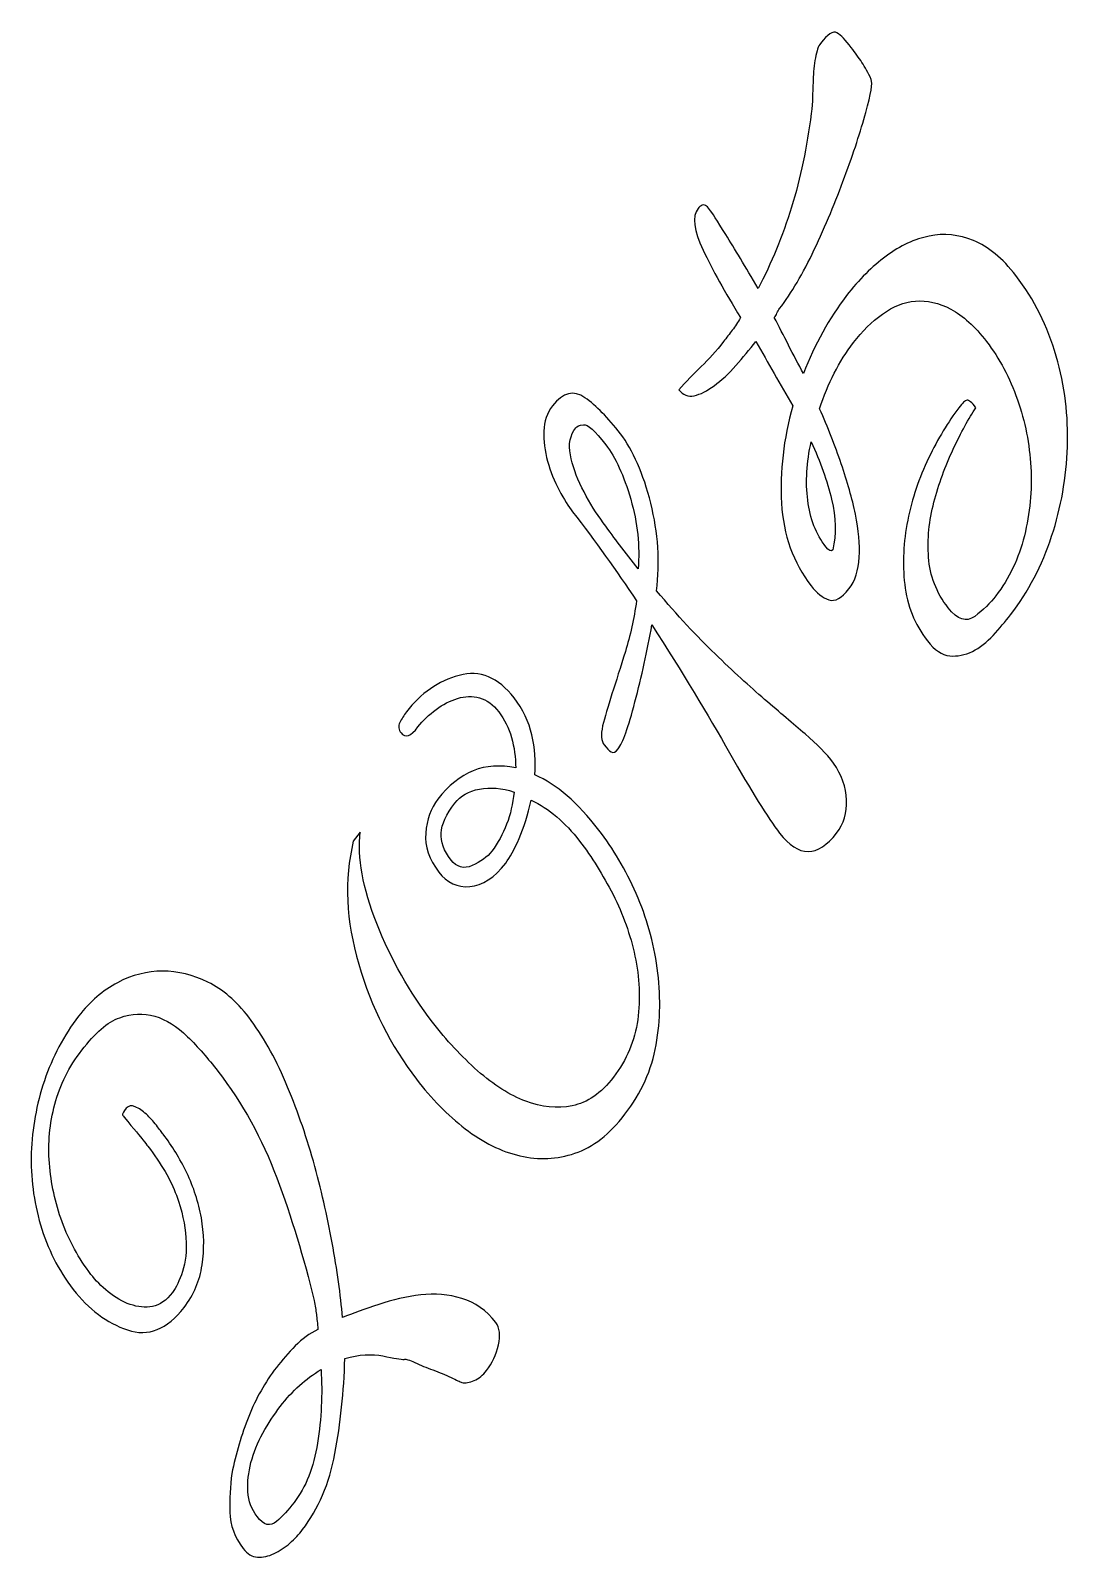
# Model space of a CAD drawing. Header units: centimetres. Extents: x -22.5 to 14, y -8.1 to 15.8.
# Drawn here: x 1.439 to 2.921, y 11.113 to 13.295 of the extents above; entities that cross this region are included whole.
import ezdxf

# ---------------------------------------------------------------- set-up
doc = ezdxf.new("R2010")
doc.units = ezdxf.units.CM
doc.header["$MEASUREMENT"] = 0
doc.layers.add('layer 1', color=7, linetype='Continuous')

msp = doc.modelspace()

# ---------------------------------------------------------------- linework, layer by layer
at = {"layer": 'layer 1', "color": 142}
for points, knots in [([(2.39233, 13.04043), (2.3938, 13.04234), (2.39582, 13.044), (2.3984, 13.04542), (2.3984, 13.04542), (2.40095, 13.04685), (2.40443, 13.04473), (2.40884, 13.03899), (2.40884, 13.03899), (2.41176, 13.0352), (2.41944, 13.02326), (2.43191, 13.00323), (2.43191, 13.00323), (2.44435, 12.98321), (2.45976, 12.95748), (2.47808, 12.92603), (2.47808, 12.92603), (2.49715, 12.96226), (2.51308, 13.00112), (2.5259, 13.04257), (2.5259, 13.04257), (2.53874, 13.08404), (2.54808, 13.1286), (2.55395, 13.17623), (2.55395, 13.17623), (2.55469, 13.17911), (2.55524, 13.18504), (2.55558, 13.1941), (2.55558, 13.1941), (2.55597, 13.20317), (2.55634, 13.21319), (2.5567, 13.22415), (2.5567, 13.22415), (2.55705, 13.23509), (2.55815, 13.24558), (2.55999, 13.25561), (2.55999, 13.25561), (2.56182, 13.2656), (2.56419, 13.2725), (2.56714, 13.27634), (2.56714, 13.27634), (2.57739, 13.28968), (2.58528, 13.2947), (2.59078, 13.29135), (2.59078, 13.29135), (2.59627, 13.28803), (2.60306, 13.28111), (2.61111, 13.27059), (2.61111, 13.27059), (2.61697, 13.26301), (2.62211, 13.25584), (2.62652, 13.24915), (2.62652, 13.24915), (2.6309, 13.24251), (2.6353, 13.23439), (2.63968, 13.22487), (2.63968, 13.22487), (2.6419, 13.22012), (2.63934, 13.20438), (2.632, 13.17768), (2.632, 13.17768), (2.62466, 13.15098), (2.6146, 13.12024), (2.60176, 13.08546), (2.60176, 13.08546), (2.58893, 13.05067), (2.57448, 13.01611), (2.55834, 12.98182), (2.55834, 12.98182), (2.54221, 12.9475), (2.52572, 12.91936), (2.50887, 12.89744), (2.50887, 12.89744), (2.50739, 12.89553), (2.50611, 12.89337), (2.50501, 12.89099), (2.50501, 12.89099), (2.50391, 12.88863), (2.50266, 12.88648), (2.5012, 12.88458), (2.5012, 12.88458), (2.50777, 12.8722), (2.51455, 12.85907), (2.52152, 12.84527), (2.52152, 12.84527), (2.52847, 12.83144), (2.53565, 12.81785), (2.54295, 12.80452), (2.54295, 12.80452), (2.55907, 12.84643), (2.5796, 12.88362), (2.60452, 12.91603), (2.60452, 12.91603), (2.62211, 12.93889), (2.64097, 12.95771), (2.66115, 12.97251), (2.66115, 12.97251), (2.68127, 12.98729), (2.70181, 12.99682), (2.72271, 13.00108), (2.72271, 13.00108), (2.74358, 13.00539), (2.76466, 13.00323), (2.78591, 12.99467), (2.78591, 12.99467), (2.80718, 12.98606), (2.82732, 12.9694), (2.84635, 12.94463), (2.84635, 12.94463), (2.87276, 12.91032), (2.89199, 12.87194), (2.90409, 12.82952), (2.90409, 12.82952), (2.9162, 12.78711), (2.9215, 12.74398), (2.92004, 12.70013), (2.92004, 12.70013), (2.91856, 12.65627), (2.91105, 12.61363), (2.8975, 12.57218), (2.8975, 12.57218), (2.88393, 12.53073), (2.86434, 12.49329), (2.83868, 12.45993), (2.83868, 12.45993), (2.83136, 12.4504), (2.82311, 12.44065), (2.81394, 12.43063), (2.81394, 12.43063), (2.80478, 12.42062), (2.79489, 12.41298), (2.78426, 12.40772), (2.78426, 12.40772), (2.77364, 12.4025), (2.76283, 12.40036), (2.75182, 12.40132), (2.75182, 12.40132), (2.74084, 12.40226), (2.73021, 12.4094), (2.71995, 12.42275), (2.71995, 12.42275), (2.70162, 12.44659), (2.69081, 12.47352), (2.68753, 12.50354), (2.68753, 12.50354), (2.68421, 12.53356), (2.68568, 12.56408), (2.69191, 12.59507), (2.69191, 12.59507), (2.69815, 12.62604), (2.70806, 12.65556), (2.72161, 12.6837), (2.72161, 12.6837), (2.73515, 12.71182), (2.74962, 12.73585), (2.76502, 12.75591), (2.76502, 12.75591), (2.77016, 12.76255), (2.77401, 12.76613), (2.77658, 12.76661), (2.77658, 12.76661), (2.77913, 12.76711), (2.78333, 12.76352), (2.78921, 12.75591), (2.78921, 12.75591), (2.77893, 12.74064), (2.76815, 12.72085), (2.75677, 12.69655), (2.75677, 12.69655), (2.74542, 12.67227), (2.73626, 12.647), (2.72928, 12.62078), (2.72928, 12.62078), (2.72232, 12.59459), (2.71977, 12.56836), (2.72161, 12.54215), (2.72161, 12.54215), (2.72344, 12.51592), (2.73276, 12.49186), (2.74962, 12.46993), (2.74962, 12.46993), (2.76283, 12.45277), (2.77546, 12.44874), (2.78757, 12.45779), (2.78757, 12.45779), (2.79966, 12.46684), (2.80973, 12.47662), (2.81778, 12.48711), (2.81778, 12.48711), (2.83685, 12.51189), (2.8504, 12.54046), (2.85847, 12.57287), (2.85847, 12.57287), (2.86654, 12.60528), (2.86964, 12.63795), (2.86782, 12.6708), (2.86782, 12.6708), (2.86597, 12.70372), (2.85958, 12.73589), (2.84858, 12.76734), (2.84858, 12.76734), (2.83759, 12.79879), (2.82293, 12.82642), (2.8046, 12.85026), (2.8046, 12.85026), (2.78775, 12.8722), (2.77071, 12.88765), (2.75348, 12.89673), (2.75348, 12.89673), (2.73626, 12.90578), (2.7194, 12.9096), (2.70291, 12.90817), (2.70291, 12.90817), (2.68643, 12.90673), (2.67066, 12.90054), (2.65564, 12.88958), (2.65564, 12.88958), (2.64062, 12.87863), (2.62687, 12.86505), (2.61442, 12.84884), (2.61442, 12.84884), (2.59389, 12.82214), (2.57777, 12.79068), (2.56604, 12.75448), (2.56604, 12.75448), (2.57774, 12.72779), (2.58804, 12.70155), (2.59682, 12.67581), (2.59682, 12.67581), (2.60562, 12.6501), (2.61239, 12.62604), (2.61716, 12.60363), (2.61716, 12.60363), (2.62192, 12.58123), (2.62374, 12.56072), (2.62266, 12.54215), (2.62266, 12.54215), (2.62156, 12.52356), (2.6166, 12.50856), (2.60781, 12.4971), (2.60781, 12.4971), (2.59754, 12.48376), (2.58804, 12.47851), (2.57921, 12.48137), (2.57921, 12.48137), (2.57044, 12.48424), (2.562, 12.49091), (2.55395, 12.50138), (2.55395, 12.50138), (2.52827, 12.53474), (2.51417, 12.57407), (2.51162, 12.61935), (2.51162, 12.61935), (2.50905, 12.66465), (2.51435, 12.7111), (2.52755, 12.75874), (2.52755, 12.75874), (2.51877, 12.77401), (2.50997, 12.78925), (2.50117, 12.80452), (2.50117, 12.80452), (2.49237, 12.81976), (2.4836, 12.83501), (2.4748, 12.85026), (2.4748, 12.85026), (2.46599, 12.83882), (2.45645, 12.82741), (2.44621, 12.81594), (2.44621, 12.81594), (2.43592, 12.80452), (2.42569, 12.79498), (2.41542, 12.78735), (2.41542, 12.78735), (2.40516, 12.77972), (2.39563, 12.77496), (2.38685, 12.77305), (2.38685, 12.77305), (2.37804, 12.77114), (2.37071, 12.77401), (2.36485, 12.78162), (2.36485, 12.78162), (2.37511, 12.79306), (2.38575, 12.80404), (2.39674, 12.81454), (2.39674, 12.81454), (2.40772, 12.82499), (2.41835, 12.83692), (2.42861, 12.85026), (2.42861, 12.85026), (2.43301, 12.85597), (2.43723, 12.86145), (2.44125, 12.86667), (2.44125, 12.86667), (2.44529, 12.87194), (2.44914, 12.87791), (2.4528, 12.88458), (2.4528, 12.88458), (2.43082, 12.92079), (2.41304, 12.95296), (2.39948, 12.98108), (2.39948, 12.98108), (2.38593, 13.00919), (2.38354, 13.02898), (2.39233, 13.04043)], [0, 0, 0, 0, 0.012987, 0.012987, 0.012987, 0.012987, 0.025974, 0.025974, 0.025974, 0.025974, 0.038961, 0.038961, 0.038961, 0.038961, 0.0519481, 0.0519481, 0.0519481, 0.0519481, 0.0649351, 0.0649351, 0.0649351, 0.0649351, 0.0779221, 0.0779221, 0.0779221, 0.0779221, 0.0909091, 0.0909091, 0.0909091, 0.0909091, 0.1038961, 0.1038961, 0.1038961, 0.1038961, 0.1168831, 0.1168831, 0.1168831, 0.1168831, 0.1298701, 0.1298701, 0.1298701, 0.1298701, 0.1428571, 0.1428571, 0.1428571, 0.1428571, 0.1558442, 0.1558442, 0.1558442, 0.1558442, 0.1688312, 0.1688312, 0.1688312, 0.1688312, 0.1818182, 0.1818182, 0.1818182, 0.1818182, 0.1948052, 0.1948052, 0.1948052, 0.1948052, 0.2077922, 0.2077922, 0.2077922, 0.2077922, 0.2207792, 0.2207792, 0.2207792, 0.2207792, 0.2337662, 0.2337662, 0.2337662, 0.2337662, 0.2467532, 0.2467532, 0.2467532, 0.2467532, 0.2597403, 0.2597403, 0.2597403, 0.2597403, 0.2727273, 0.2727273, 0.2727273, 0.2727273, 0.2857143, 0.2857143, 0.2857143, 0.2857143, 0.2987013, 0.2987013, 0.2987013, 0.2987013, 0.3116883, 0.3116883, 0.3116883, 0.3116883, 0.3246753, 0.3246753, 0.3246753, 0.3246753, 0.3376623, 0.3376623, 0.3376623, 0.3376623, 0.3506494, 0.3506494, 0.3506494, 0.3506494, 0.3636364, 0.3636364, 0.3636364, 0.3636364, 0.3766234, 0.3766234, 0.3766234, 0.3766234, 0.3896104, 0.3896104, 0.3896104, 0.3896104, 0.4025974, 0.4025974, 0.4025974, 0.4025974, 0.4155844, 0.4155844, 0.4155844, 0.4155844, 0.4285714, 0.4285714, 0.4285714, 0.4285714, 0.4415584, 0.4415584, 0.4415584, 0.4415584, 0.4545455, 0.4545455, 0.4545455, 0.4545455, 0.4675325, 0.4675325, 0.4675325, 0.4675325, 0.4805195, 0.4805195, 0.4805195, 0.4805195, 0.4935065, 0.4935065, 0.4935065, 0.4935065, 0.5064935, 0.5064935, 0.5064935, 0.5064935, 0.5194805, 0.5194805, 0.5194805, 0.5194805, 0.5324675, 0.5324675, 0.5324675, 0.5324675, 0.5454545, 0.5454545, 0.5454545, 0.5454545, 0.5584416, 0.5584416, 0.5584416, 0.5584416, 0.5714286, 0.5714286, 0.5714286, 0.5714286, 0.5844156, 0.5844156, 0.5844156, 0.5844156, 0.5974026, 0.5974026, 0.5974026, 0.5974026, 0.6103896, 0.6103896, 0.6103896, 0.6103896, 0.6233766, 0.6233766, 0.6233766, 0.6233766, 0.6363636, 0.6363636, 0.6363636, 0.6363636, 0.6493506, 0.6493506, 0.6493506, 0.6493506, 0.6623377, 0.6623377, 0.6623377, 0.6623377, 0.6753247, 0.6753247, 0.6753247, 0.6753247, 0.6883117, 0.6883117, 0.6883117, 0.6883117, 0.7012987, 0.7012987, 0.7012987, 0.7012987, 0.7142857, 0.7142857, 0.7142857, 0.7142857, 0.7272727, 0.7272727, 0.7272727, 0.7272727, 0.7402597, 0.7402597, 0.7402597, 0.7402597, 0.7532468, 0.7532468, 0.7532468, 0.7532468, 0.7662338, 0.7662338, 0.7662338, 0.7662338, 0.7792208, 0.7792208, 0.7792208, 0.7792208, 0.7922078, 0.7922078, 0.7922078, 0.7922078, 0.8051948, 0.8051948, 0.8051948, 0.8051948, 0.8181818, 0.8181818, 0.8181818, 0.8181818, 0.8311688, 0.8311688, 0.8311688, 0.8311688, 0.8441558, 0.8441558, 0.8441558, 0.8441558, 0.8571429, 0.8571429, 0.8571429, 0.8571429, 0.8701299, 0.8701299, 0.8701299, 0.8701299, 0.8831169, 0.8831169, 0.8831169, 0.8831169, 0.8961039, 0.8961039, 0.8961039, 0.8961039, 0.9090909, 0.9090909, 0.9090909, 0.9090909, 0.9220779, 0.9220779, 0.9220779, 0.9220779, 0.9350649, 0.9350649, 0.9350649, 0.9350649, 0.9480519, 0.9480519, 0.9480519, 0.9480519, 0.961039, 0.961039, 0.961039, 0.961039, 0.974026, 0.974026, 0.974026, 0.974026, 1, 1, 1, 1]), ([(2.25821, 12.27408), (2.25382, 12.27978), (2.25309, 12.28885), (2.25602, 12.30124), (2.25602, 12.30124), (2.25894, 12.31364), (2.26336, 12.32887), (2.26921, 12.34696), (2.26921, 12.34696), (2.27506, 12.3651), (2.28148, 12.38537), (2.28843, 12.40776), (2.28843, 12.40776), (2.29541, 12.43015), (2.30072, 12.45422), (2.30439, 12.47996), (2.30439, 12.47996), (2.27579, 12.52284), (2.24539, 12.56528), (2.21314, 12.60721), (2.21314, 12.60721), (2.20727, 12.61483), (2.20086, 12.62506), (2.1939, 12.63795), (2.1939, 12.63795), (2.18694, 12.65081), (2.18145, 12.66465), (2.17741, 12.6794), (2.17741, 12.6794), (2.17338, 12.69416), (2.17155, 12.70848), (2.17192, 12.7223), (2.17192, 12.7223), (2.17228, 12.73615), (2.17649, 12.74827), (2.18457, 12.75876), (2.18457, 12.75876), (2.19922, 12.77782), (2.21462, 12.78162), (2.23072, 12.77021), (2.23072, 12.77021), (2.24686, 12.75876), (2.26373, 12.74162), (2.28131, 12.71874), (2.28131, 12.71874), (2.29964, 12.6949), (2.31411, 12.66175), (2.32474, 12.61937), (2.32474, 12.61937), (2.33535, 12.57697), (2.33811, 12.53523), (2.33299, 12.49425), (2.33299, 12.49425), (2.36302, 12.459), (2.39086, 12.42896), (2.41652, 12.40417), (2.41652, 12.40417), (2.44219, 12.37938), (2.46582, 12.3577), (2.48746, 12.33911), (2.48746, 12.33911), (2.50906, 12.32053), (2.52828, 12.30409), (2.54516, 12.2898), (2.54516, 12.2898), (2.562, 12.27549), (2.57556, 12.26168), (2.58583, 12.24831), (2.58583, 12.24831), (2.59755, 12.2312), (2.60379, 12.21354), (2.60454, 12.19543), (2.60454, 12.19543), (2.60526, 12.17734), (2.60049, 12.16161), (2.59021, 12.14825), (2.59021, 12.14825), (2.5631, 12.113), (2.53599, 12.113), (2.50888, 12.14825), (2.50888, 12.14825), (2.492, 12.1702), (2.46819, 12.20831), (2.43742, 12.26264), (2.43742, 12.26264), (2.40664, 12.31698), (2.36961, 12.37797), (2.32639, 12.44565), (2.32639, 12.44565), (2.31978, 12.40847), (2.31171, 12.37176), (2.30219, 12.33555), (2.30219, 12.33555), (2.29266, 12.29933), (2.28462, 12.27692), (2.27802, 12.26837), (2.27802, 12.26837), (2.27435, 12.26358), (2.27104, 12.26215), (2.26812, 12.26406), (2.26812, 12.26406), (2.26517, 12.26596), (2.26188, 12.26932), (2.25821, 12.27408)], [0, 0, 0, 0, 0.037037, 0.037037, 0.037037, 0.037037, 0.0740741, 0.0740741, 0.0740741, 0.0740741, 0.1111111, 0.1111111, 0.1111111, 0.1111111, 0.1481481, 0.1481481, 0.1481481, 0.1481481, 0.1851852, 0.1851852, 0.1851852, 0.1851852, 0.2222222, 0.2222222, 0.2222222, 0.2222222, 0.2592593, 0.2592593, 0.2592593, 0.2592593, 0.2962963, 0.2962963, 0.2962963, 0.2962963, 0.3333333, 0.3333333, 0.3333333, 0.3333333, 0.3703704, 0.3703704, 0.3703704, 0.3703704, 0.4074074, 0.4074074, 0.4074074, 0.4074074, 0.4444444, 0.4444444, 0.4444444, 0.4444444, 0.4814815, 0.4814815, 0.4814815, 0.4814815, 0.5185185, 0.5185185, 0.5185185, 0.5185185, 0.5555556, 0.5555556, 0.5555556, 0.5555556, 0.5925926, 0.5925926, 0.5925926, 0.5925926, 0.6296296, 0.6296296, 0.6296296, 0.6296296, 0.6666667, 0.6666667, 0.6666667, 0.6666667, 0.7037037, 0.7037037, 0.7037037, 0.7037037, 0.7407407, 0.7407407, 0.7407407, 0.7407407, 0.7777778, 0.7777778, 0.7777778, 0.7777778, 0.8148148, 0.8148148, 0.8148148, 0.8148148, 0.8518519, 0.8518519, 0.8518519, 0.8518519, 0.8888889, 0.8888889, 0.8888889, 0.8888889, 0.9259259, 0.9259259, 0.9259259, 0.9259259, 1, 1, 1, 1]), ([(2.30658, 12.5257), (2.30953, 12.55811), (2.30604, 12.59122), (2.29615, 12.62506), (2.29615, 12.62506), (2.28624, 12.65891), (2.27435, 12.6849), (2.26043, 12.703), (2.26043, 12.703), (2.24503, 12.72302), (2.23439, 12.73258), (2.22855, 12.73159), (2.22855, 12.73159), (2.22267, 12.73066), (2.21901, 12.72922), (2.21754, 12.72731), (2.21754, 12.72731), (2.20947, 12.71681), (2.20692, 12.70398), (2.20984, 12.68868), (2.20984, 12.68868), (2.21276, 12.67347), (2.21827, 12.65771), (2.22632, 12.64154), (2.22632, 12.64154), (2.23439, 12.62534), (2.24337, 12.61031), (2.25329, 12.5965), (2.25329, 12.5965), (2.26317, 12.58266), (2.27104, 12.57194), (2.2769, 12.56433), (2.2769, 12.56433), (2.2769, 12.56433), (2.30658, 12.5257), (2.30658, 12.5257)], [0, 0, 0, 0, 0.1, 0.1, 0.1, 0.1, 0.2, 0.2, 0.2, 0.2, 0.3, 0.3, 0.3, 0.3, 0.4, 0.4, 0.4, 0.4, 0.5, 0.5, 0.5, 0.5, 0.6, 0.6, 0.6, 0.6, 0.7, 0.7, 0.7, 0.7, 0.8, 0.8, 0.8, 0.8, 1, 1, 1, 1]), ([(2.58473, 12.55288), (2.58987, 12.57478), (2.58932, 12.59886), (2.58307, 12.62506), (2.58307, 12.62506), (2.57684, 12.65127), (2.56714, 12.67868), (2.55395, 12.70727), (2.55395, 12.70727), (2.54734, 12.67773), (2.5457, 12.64984), (2.54899, 12.62364), (2.54899, 12.62364), (2.55229, 12.59741), (2.5609, 12.57528), (2.57482, 12.55717), (2.57482, 12.55717), (2.57923, 12.55145), (2.58252, 12.55002), (2.58473, 12.55288)], [0, 0, 0, 0, 0.1666667, 0.1666667, 0.1666667, 0.1666667, 0.3333333, 0.3333333, 0.3333333, 0.3333333, 0.5, 0.5, 0.5, 0.5, 0.6666667, 0.6666667, 0.6666667, 0.6666667, 1, 1, 1, 1]), ([(1.96798, 12.29123), (1.96433, 12.29601), (1.96378, 12.301), (1.96633, 12.30624), (1.96633, 12.30624), (1.9689, 12.31148), (1.97201, 12.31646), (1.97567, 12.32125), (1.97567, 12.32125), (1.9962, 12.34795), (2.0213, 12.36536), (2.05098, 12.37344), (2.05098, 12.37344), (2.08066, 12.38155), (2.10688, 12.37082), (2.12959, 12.34126), (2.12959, 12.34126), (2.14206, 12.32506), (2.15047, 12.30743), (2.15488, 12.28837), (2.15488, 12.28837), (2.15927, 12.26932), (2.16074, 12.25026), (2.15927, 12.2312), (2.15927, 12.2312), (2.19007, 12.21781), (2.22047, 12.19162), (2.25051, 12.15254), (2.25051, 12.15254), (2.27104, 12.12585), (2.28882, 12.0956), (2.30384, 12.06174), (2.30384, 12.06174), (2.31886, 12.02791), (2.32894, 11.99242), (2.33409, 11.95524), (2.33409, 11.95524), (2.33921, 11.91806), (2.33866, 11.8816), (2.33243, 11.84586), (2.33243, 11.84586), (2.3262, 11.81014), (2.31134, 11.77697), (2.28791, 11.74648), (2.28791, 11.74648), (2.26592, 11.71792), (2.24209, 11.69933), (2.21645, 11.69072), (2.21645, 11.69072), (2.1908, 11.68214), (2.16458, 11.68096), (2.13783, 11.68713), (2.13783, 11.68713), (2.11109, 11.69335), (2.08507, 11.70622), (2.05977, 11.72576), (2.05977, 11.72576), (2.03451, 11.74529), (2.01123, 11.7689), (1.98995, 11.79651), (1.98995, 11.79651), (1.95333, 11.84418), (1.92583, 11.89899), (1.90752, 11.96097), (1.90752, 11.96097), (1.8892, 12.02292), (1.88661, 12.08153), (1.89981, 12.1368), (1.89981, 12.1368), (1.89981, 12.1368), (1.90972, 12.14965), (1.90972, 12.14965), (1.90972, 12.14965), (1.90532, 12.11346), (1.91321, 12.06987), (1.93335, 12.01886), (1.93335, 12.01886), (1.95351, 11.96788), (1.98007, 11.92092), (2.01304, 11.87804), (2.01304, 11.87804), (2.03284, 11.85229), (2.05427, 11.82916), (2.07737, 11.80871), (2.07737, 11.80871), (2.10047, 11.78818), (2.12335, 11.77364), (2.14609, 11.76506), (2.14609, 11.76506), (2.1688, 11.75649), (2.19096, 11.75434), (2.21259, 11.75865), (2.21259, 11.75865), (2.23422, 11.76295), (2.25382, 11.77653), (2.27141, 11.79938), (2.27141, 11.79938), (2.29047, 11.82417), (2.30201, 11.85159), (2.30604, 11.8816), (2.30604, 11.8816), (2.31006, 11.9116), (2.30878, 11.94189), (2.30219, 11.97239), (2.30219, 11.97239), (2.29559, 12.00288), (2.28517, 12.03222), (2.27086, 12.06031), (2.27086, 12.06031), (2.25656, 12.08844), (2.24061, 12.11394), (2.22304, 12.1368), (2.22304, 12.1368), (2.20251, 12.1635), (2.17944, 12.18304), (2.15377, 12.19543), (2.15377, 12.19543), (2.14937, 12.17447), (2.14369, 12.15614), (2.13674, 12.14041), (2.13674, 12.14041), (2.12977, 12.12464), (2.12336, 12.113), (2.11749, 12.10534), (2.11749, 12.10534), (2.10137, 12.08438), (2.08432, 12.07318), (2.06638, 12.07179), (2.06638, 12.07179), (2.04843, 12.07033), (2.03357, 12.07725), (2.02186, 12.09248), (2.02186, 12.09248), (2.00792, 12.11061), (2.0017, 12.12918), (2.00316, 12.14825), (2.00316, 12.14825), (2.00463, 12.1673), (2.01049, 12.18352), (2.02075, 12.19686), (2.02075, 12.19686), (2.0508, 12.23594), (2.08782, 12.25073), (2.1318, 12.24118), (2.1318, 12.24118), (2.1318, 12.25644), (2.12977, 12.27098), (2.12573, 12.28478), (2.12573, 12.28478), (2.12169, 12.29862), (2.11566, 12.31076), (2.10761, 12.32125), (2.10761, 12.32125), (2.09954, 12.33174), (2.09037, 12.33841), (2.08012, 12.34126), (2.08012, 12.34126), (2.06985, 12.34413), (2.05941, 12.34387), (2.04877, 12.34057), (2.04877, 12.34057), (2.03816, 12.33723), (2.0279, 12.33199), (2.01802, 12.32482), (2.01802, 12.32482), (2.00811, 12.31767), (1.99951, 12.30933), (1.99217, 12.29981), (1.99217, 12.29981), (1.98191, 12.28647), (1.97386, 12.28361), (1.96798, 12.29123)], [0, 0, 0, 0, 0.0227273, 0.0227273, 0.0227273, 0.0227273, 0.0454545, 0.0454545, 0.0454545, 0.0454545, 0.0681818, 0.0681818, 0.0681818, 0.0681818, 0.0909091, 0.0909091, 0.0909091, 0.0909091, 0.1136364, 0.1136364, 0.1136364, 0.1136364, 0.1363636, 0.1363636, 0.1363636, 0.1363636, 0.1590909, 0.1590909, 0.1590909, 0.1590909, 0.1818182, 0.1818182, 0.1818182, 0.1818182, 0.2045455, 0.2045455, 0.2045455, 0.2045455, 0.2272727, 0.2272727, 0.2272727, 0.2272727, 0.25, 0.25, 0.25, 0.25, 0.2727273, 0.2727273, 0.2727273, 0.2727273, 0.2954545, 0.2954545, 0.2954545, 0.2954545, 0.3181818, 0.3181818, 0.3181818, 0.3181818, 0.3409091, 0.3409091, 0.3409091, 0.3409091, 0.3636364, 0.3636364, 0.3636364, 0.3636364, 0.3863636, 0.3863636, 0.3863636, 0.3863636, 0.4090909, 0.4090909, 0.4090909, 0.4090909, 0.4318182, 0.4318182, 0.4318182, 0.4318182, 0.4545455, 0.4545455, 0.4545455, 0.4545455, 0.4772727, 0.4772727, 0.4772727, 0.4772727, 0.5, 0.5, 0.5, 0.5, 0.5227273, 0.5227273, 0.5227273, 0.5227273, 0.5454545, 0.5454545, 0.5454545, 0.5454545, 0.5681818, 0.5681818, 0.5681818, 0.5681818, 0.5909091, 0.5909091, 0.5909091, 0.5909091, 0.6136364, 0.6136364, 0.6136364, 0.6136364, 0.6363636, 0.6363636, 0.6363636, 0.6363636, 0.6590909, 0.6590909, 0.6590909, 0.6590909, 0.6818182, 0.6818182, 0.6818182, 0.6818182, 0.7045455, 0.7045455, 0.7045455, 0.7045455, 0.7272727, 0.7272727, 0.7272727, 0.7272727, 0.75, 0.75, 0.75, 0.75, 0.7727273, 0.7727273, 0.7727273, 0.7727273, 0.7954545, 0.7954545, 0.7954545, 0.7954545, 0.8181818, 0.8181818, 0.8181818, 0.8181818, 0.8409091, 0.8409091, 0.8409091, 0.8409091, 0.8636364, 0.8636364, 0.8636364, 0.8636364, 0.8863636, 0.8863636, 0.8863636, 0.8863636, 0.9090909, 0.9090909, 0.9090909, 0.9090909, 0.9318182, 0.9318182, 0.9318182, 0.9318182, 0.9545455, 0.9545455, 0.9545455, 0.9545455, 1, 1, 1, 1]), ([(2.09772, 12.1225), (2.1153, 12.1454), (2.12593, 12.17352), (2.12959, 12.20685), (2.12959, 12.20685), (2.11201, 12.21259), (2.09552, 12.21402), (2.08012, 12.21116), (2.08012, 12.21116), (2.06473, 12.20831), (2.053, 12.20162), (2.04494, 12.19114), (2.04494, 12.19114), (2.0325, 12.17495), (2.02589, 12.16066), (2.02515, 12.14825), (2.02515, 12.14825), (2.02442, 12.13585), (2.02918, 12.12298), (2.03943, 12.10965), (2.03943, 12.10965), (2.04749, 12.09915), (2.05759, 12.09655), (2.06967, 12.10179), (2.06967, 12.10179), (2.08178, 12.10702), (2.09111, 12.11394), (2.09772, 12.1225)], [0, 0, 0, 0, 0.125, 0.125, 0.125, 0.125, 0.25, 0.25, 0.25, 0.25, 0.375, 0.375, 0.375, 0.375, 0.5, 0.5, 0.5, 0.5, 0.625, 0.625, 0.625, 0.625, 0.75, 0.75, 0.75, 0.75, 1, 1, 1, 1]), ([(1.97238, 11.3962), (1.96799, 11.3962), (1.95791, 11.39786), (1.94216, 11.4012), (1.94216, 11.4012), (1.92638, 11.40454), (1.90825, 11.40336), (1.88772, 11.39764), (1.88772, 11.39764), (1.88626, 11.34997), (1.88151, 11.3047), (1.87344, 11.26182), (1.87344, 11.26182), (1.86536, 11.21892), (1.84999, 11.18267), (1.82726, 11.15315), (1.82726, 11.15315), (1.82213, 11.14646), (1.8161, 11.14004), (1.80913, 11.13382), (1.80913, 11.13382), (1.80216, 11.12766), (1.79466, 11.12265), (1.78659, 11.11881), (1.78659, 11.11881), (1.77852, 11.11502), (1.77065, 11.11335), (1.76298, 11.11383), (1.76298, 11.11383), (1.75526, 11.11429), (1.74846, 11.11833), (1.74261, 11.12598), (1.74261, 11.12598), (1.73015, 11.14219), (1.72373, 11.15957), (1.72339, 11.17817), (1.72339, 11.17817), (1.72302, 11.19674), (1.72391, 11.21509), (1.72612, 11.2332), (1.72612, 11.2332), (1.732, 11.26182), (1.74006, 11.28899), (1.75032, 11.3147), (1.75032, 11.3147), (1.76057, 11.34045), (1.77377, 11.3638), (1.78989, 11.38476), (1.78989, 11.38476), (1.79795, 11.39524), (1.80694, 11.4055), (1.81683, 11.41549), (1.81683, 11.41549), (1.82671, 11.42551), (1.83752, 11.43337), (1.84926, 11.43911), (1.84926, 11.43911), (1.84852, 11.44767), (1.84779, 11.45483), (1.84706, 11.46054), (1.84706, 11.46054), (1.84632, 11.46625), (1.84523, 11.47294), (1.84377, 11.48057), (1.84377, 11.48057), (1.82912, 11.54159), (1.81134, 11.59995), (1.79044, 11.65569), (1.79044, 11.65569), (1.76954, 11.71147), (1.74151, 11.76224), (1.70634, 11.80797), (1.70634, 11.80797), (1.69241, 11.82609), (1.67794, 11.84253), (1.66292, 11.85729), (1.66292, 11.85729), (1.6479, 11.87209), (1.63231, 11.88185), (1.61618, 11.8866), (1.61618, 11.8866), (1.60007, 11.89138), (1.58338, 11.89067), (1.56617, 11.88446), (1.56617, 11.88446), (1.54893, 11.87828), (1.53081, 11.86277), (1.51174, 11.83798), (1.51174, 11.83798), (1.49341, 11.81417), (1.48061, 11.78843), (1.47328, 11.7608), (1.47328, 11.7608), (1.46593, 11.73316), (1.46337, 11.70503), (1.46559, 11.67644), (1.46559, 11.67644), (1.46778, 11.64784), (1.47383, 11.61995), (1.48371, 11.59281), (1.48371, 11.59281), (1.49361, 11.5656), (1.50736, 11.5406), (1.52496, 11.51775), (1.52496, 11.51775), (1.53154, 11.50918), (1.5398, 11.50082), (1.54969, 11.4927), (1.54969, 11.4927), (1.55957, 11.4846), (1.57002, 11.47865), (1.58101, 11.47485), (1.58101, 11.47485), (1.592, 11.47102), (1.60263, 11.47007), (1.61291, 11.47199), (1.61291, 11.47199), (1.62314, 11.47389), (1.63268, 11.48057), (1.64148, 11.49198), (1.64148, 11.49198), (1.6466, 11.49867), (1.65138, 11.50866), (1.65577, 11.52202), (1.65577, 11.52202), (1.66015, 11.53536), (1.66182, 11.55133), (1.6607, 11.56993), (1.6607, 11.56993), (1.65963, 11.5885), (1.65502, 11.60878), (1.64697, 11.63069), (1.64697, 11.63069), (1.63892, 11.6526), (1.62536, 11.67596), (1.6063, 11.70076), (1.6063, 11.70076), (1.60483, 11.70266), (1.60244, 11.70574), (1.59916, 11.71004), (1.59916, 11.71004), (1.59585, 11.71431), (1.58687, 11.72504), (1.5722, 11.74221), (1.5722, 11.74221), (1.57075, 11.74414), (1.57003, 11.74557), (1.57003, 11.74648), (1.57003, 11.74648), (1.57002, 11.74746), (1.57185, 11.75031), (1.5755, 11.75506), (1.5755, 11.75506), (1.57845, 11.75888), (1.58266, 11.75962), (1.58817, 11.75722), (1.58817, 11.75722), (1.59366, 11.75484), (1.59898, 11.75126), (1.6041, 11.74648), (1.6041, 11.74648), (1.60924, 11.74173), (1.614, 11.7365), (1.61839, 11.73078), (1.61839, 11.73078), (1.62279, 11.72504), (1.6261, 11.72076), (1.62828, 11.71792), (1.62828, 11.71792), (1.64075, 11.70171), (1.65191, 11.68334), (1.66182, 11.66285), (1.66182, 11.66285), (1.67171, 11.64236), (1.67867, 11.62091), (1.68269, 11.59851), (1.68269, 11.59851), (1.68673, 11.57612), (1.6871, 11.55371), (1.68379, 11.53132), (1.68379, 11.53132), (1.6805, 11.50893), (1.6719, 11.48862), (1.65798, 11.47053), (1.65798, 11.47053), (1.63379, 11.43908), (1.60685, 11.42838), (1.57718, 11.43835), (1.57718, 11.43835), (1.54746, 11.44839), (1.52165, 11.46769), (1.49966, 11.49628), (1.49966, 11.49628), (1.47839, 11.52393), (1.46282, 11.55466), (1.45293, 11.5885), (1.45293, 11.5885), (1.44303, 11.62235), (1.43864, 11.65664), (1.43974, 11.69145), (1.43974, 11.69145), (1.44084, 11.72623), (1.44707, 11.76055), (1.45844, 11.7944), (1.45844, 11.7944), (1.4698, 11.82824), (1.48611, 11.85897), (1.50733, 11.8866), (1.50733, 11.8866), (1.52348, 11.90757), (1.54199, 11.92354), (1.56286, 11.93449), (1.56286, 11.93449), (1.58375, 11.94547), (1.6052, 11.95093), (1.62718, 11.95096), (1.62718, 11.95096), (1.64915, 11.95093), (1.67079, 11.9457), (1.69205, 11.93524), (1.69205, 11.93524), (1.7133, 11.92474), (1.73273, 11.90807), (1.75032, 11.88519), (1.75032, 11.88519), (1.7701, 11.85945), (1.78768, 11.82847), (1.80307, 11.79224), (1.80307, 11.79224), (1.81846, 11.75601), (1.83167, 11.7184), (1.84267, 11.6793), (1.84267, 11.6793), (1.85364, 11.64022), (1.86263, 11.60138), (1.86959, 11.56279), (1.86959, 11.56279), (1.87655, 11.52416), (1.88151, 11.48866), (1.88444, 11.45625), (1.88444, 11.45625), (1.89909, 11.46196), (1.91632, 11.46816), (1.93609, 11.47483), (1.93609, 11.47483), (1.95589, 11.48152), (1.97585, 11.48606), (1.99602, 11.48841), (1.99602, 11.48841), (2.01618, 11.49078), (2.03579, 11.48913), (2.05483, 11.48339), (2.05483, 11.48339), (2.07389, 11.4777), (2.09001, 11.46625), (2.10323, 11.4491), (2.10323, 11.4491), (2.10906, 11.44149), (2.11036, 11.43075), (2.10706, 11.41695), (2.10706, 11.41695), (2.10378, 11.40312), (2.09808, 11.39096), (2.09001, 11.38047), (2.09001, 11.38047), (2.0849, 11.37378), (2.07902, 11.36904), (2.07243, 11.36618), (2.07243, 11.36618), (2.06583, 11.36333), (2.05997, 11.36238), (2.05483, 11.36331), (2.05483, 11.36331), (2.05263, 11.36429), (2.04752, 11.36664), (2.03944, 11.37044), (2.03944, 11.37044), (2.03138, 11.37429), (2.02278, 11.37785), (2.01362, 11.38118), (2.01362, 11.38118), (2.00444, 11.38451), (1.99583, 11.38809), (1.98778, 11.39191), (1.98778, 11.39191), (1.97971, 11.39571), (1.97459, 11.39714), (1.97238, 11.3962)], [0, 0, 0, 0, 0.0136986, 0.0136986, 0.0136986, 0.0136986, 0.0273973, 0.0273973, 0.0273973, 0.0273973, 0.0410959, 0.0410959, 0.0410959, 0.0410959, 0.0547945, 0.0547945, 0.0547945, 0.0547945, 0.0684932, 0.0684932, 0.0684932, 0.0684932, 0.0821918, 0.0821918, 0.0821918, 0.0821918, 0.0958904, 0.0958904, 0.0958904, 0.0958904, 0.109589, 0.109589, 0.109589, 0.109589, 0.1232877, 0.1232877, 0.1232877, 0.1232877, 0.1369863, 0.1369863, 0.1369863, 0.1369863, 0.1506849, 0.1506849, 0.1506849, 0.1506849, 0.1643836, 0.1643836, 0.1643836, 0.1643836, 0.1780822, 0.1780822, 0.1780822, 0.1780822, 0.1917808, 0.1917808, 0.1917808, 0.1917808, 0.2054795, 0.2054795, 0.2054795, 0.2054795, 0.2191781, 0.2191781, 0.2191781, 0.2191781, 0.2328767, 0.2328767, 0.2328767, 0.2328767, 0.2465753, 0.2465753, 0.2465753, 0.2465753, 0.260274, 0.260274, 0.260274, 0.260274, 0.2739726, 0.2739726, 0.2739726, 0.2739726, 0.2876712, 0.2876712, 0.2876712, 0.2876712, 0.3013699, 0.3013699, 0.3013699, 0.3013699, 0.3150685, 0.3150685, 0.3150685, 0.3150685, 0.3287671, 0.3287671, 0.3287671, 0.3287671, 0.3424658, 0.3424658, 0.3424658, 0.3424658, 0.3561644, 0.3561644, 0.3561644, 0.3561644, 0.369863, 0.369863, 0.369863, 0.369863, 0.3835616, 0.3835616, 0.3835616, 0.3835616, 0.3972603, 0.3972603, 0.3972603, 0.3972603, 0.4109589, 0.4109589, 0.4109589, 0.4109589, 0.4246575, 0.4246575, 0.4246575, 0.4246575, 0.4383562, 0.4383562, 0.4383562, 0.4383562, 0.4520548, 0.4520548, 0.4520548, 0.4520548, 0.4657534, 0.4657534, 0.4657534, 0.4657534, 0.4794521, 0.4794521, 0.4794521, 0.4794521, 0.4931507, 0.4931507, 0.4931507, 0.4931507, 0.5068493, 0.5068493, 0.5068493, 0.5068493, 0.5205479, 0.5205479, 0.5205479, 0.5205479, 0.5342466, 0.5342466, 0.5342466, 0.5342466, 0.5479452, 0.5479452, 0.5479452, 0.5479452, 0.5616438, 0.5616438, 0.5616438, 0.5616438, 0.5753425, 0.5753425, 0.5753425, 0.5753425, 0.5890411, 0.5890411, 0.5890411, 0.5890411, 0.6027397, 0.6027397, 0.6027397, 0.6027397, 0.6164384, 0.6164384, 0.6164384, 0.6164384, 0.630137, 0.630137, 0.630137, 0.630137, 0.6438356, 0.6438356, 0.6438356, 0.6438356, 0.6575342, 0.6575342, 0.6575342, 0.6575342, 0.6712329, 0.6712329, 0.6712329, 0.6712329, 0.6849315, 0.6849315, 0.6849315, 0.6849315, 0.6986301, 0.6986301, 0.6986301, 0.6986301, 0.7123288, 0.7123288, 0.7123288, 0.7123288, 0.7260274, 0.7260274, 0.7260274, 0.7260274, 0.739726, 0.739726, 0.739726, 0.739726, 0.7534247, 0.7534247, 0.7534247, 0.7534247, 0.7671233, 0.7671233, 0.7671233, 0.7671233, 0.7808219, 0.7808219, 0.7808219, 0.7808219, 0.7945205, 0.7945205, 0.7945205, 0.7945205, 0.8082192, 0.8082192, 0.8082192, 0.8082192, 0.8219178, 0.8219178, 0.8219178, 0.8219178, 0.8356164, 0.8356164, 0.8356164, 0.8356164, 0.8493151, 0.8493151, 0.8493151, 0.8493151, 0.8630137, 0.8630137, 0.8630137, 0.8630137, 0.8767123, 0.8767123, 0.8767123, 0.8767123, 0.890411, 0.890411, 0.890411, 0.890411, 0.9041096, 0.9041096, 0.9041096, 0.9041096, 0.9178082, 0.9178082, 0.9178082, 0.9178082, 0.9315068, 0.9315068, 0.9315068, 0.9315068, 0.9452055, 0.9452055, 0.9452055, 0.9452055, 0.9589041, 0.9589041, 0.9589041, 0.9589041, 0.9726027, 0.9726027, 0.9726027, 0.9726027, 1, 1, 1, 1]), ([(1.81517, 11.19176), (1.83204, 11.21369), (1.84321, 11.24203), (1.84871, 11.27684), (1.84871, 11.27684), (1.8542, 11.31159), (1.85585, 11.34664), (1.85367, 11.3819), (1.85367, 11.3819), (1.84267, 11.37524), (1.8324, 11.36761), (1.82287, 11.35902), (1.82287, 11.35902), (1.81334, 11.35044), (1.80417, 11.34045), (1.79539, 11.32901), (1.79539, 11.32901), (1.78659, 11.31756), (1.77834, 11.30493), (1.77065, 11.2911), (1.77065, 11.2911), (1.76298, 11.27728), (1.75729, 11.26324), (1.7536, 11.24893), (1.7536, 11.24893), (1.74995, 11.23464), (1.74846, 11.22083), (1.74922, 11.20746), (1.74922, 11.20746), (1.74994, 11.19413), (1.75434, 11.1822), (1.7624, 11.17173), (1.7624, 11.17173), (1.77193, 11.15933), (1.7811, 11.15693), (1.78989, 11.16458), (1.78989, 11.16458), (1.79869, 11.17221), (1.80712, 11.18128), (1.81517, 11.19176)], [0, 0, 0, 0, 0.0909091, 0.0909091, 0.0909091, 0.0909091, 0.1818182, 0.1818182, 0.1818182, 0.1818182, 0.2727273, 0.2727273, 0.2727273, 0.2727273, 0.3636364, 0.3636364, 0.3636364, 0.3636364, 0.4545455, 0.4545455, 0.4545455, 0.4545455, 0.5454545, 0.5454545, 0.5454545, 0.5454545, 0.6363636, 0.6363636, 0.6363636, 0.6363636, 0.7272727, 0.7272727, 0.7272727, 0.7272727, 0.8181818, 0.8181818, 0.8181818, 0.8181818, 1, 1, 1, 1])]:
    msp.add_open_spline(points, degree=3, knots=knots, dxfattribs=at)

doc.saveas('drawing.dxf')
